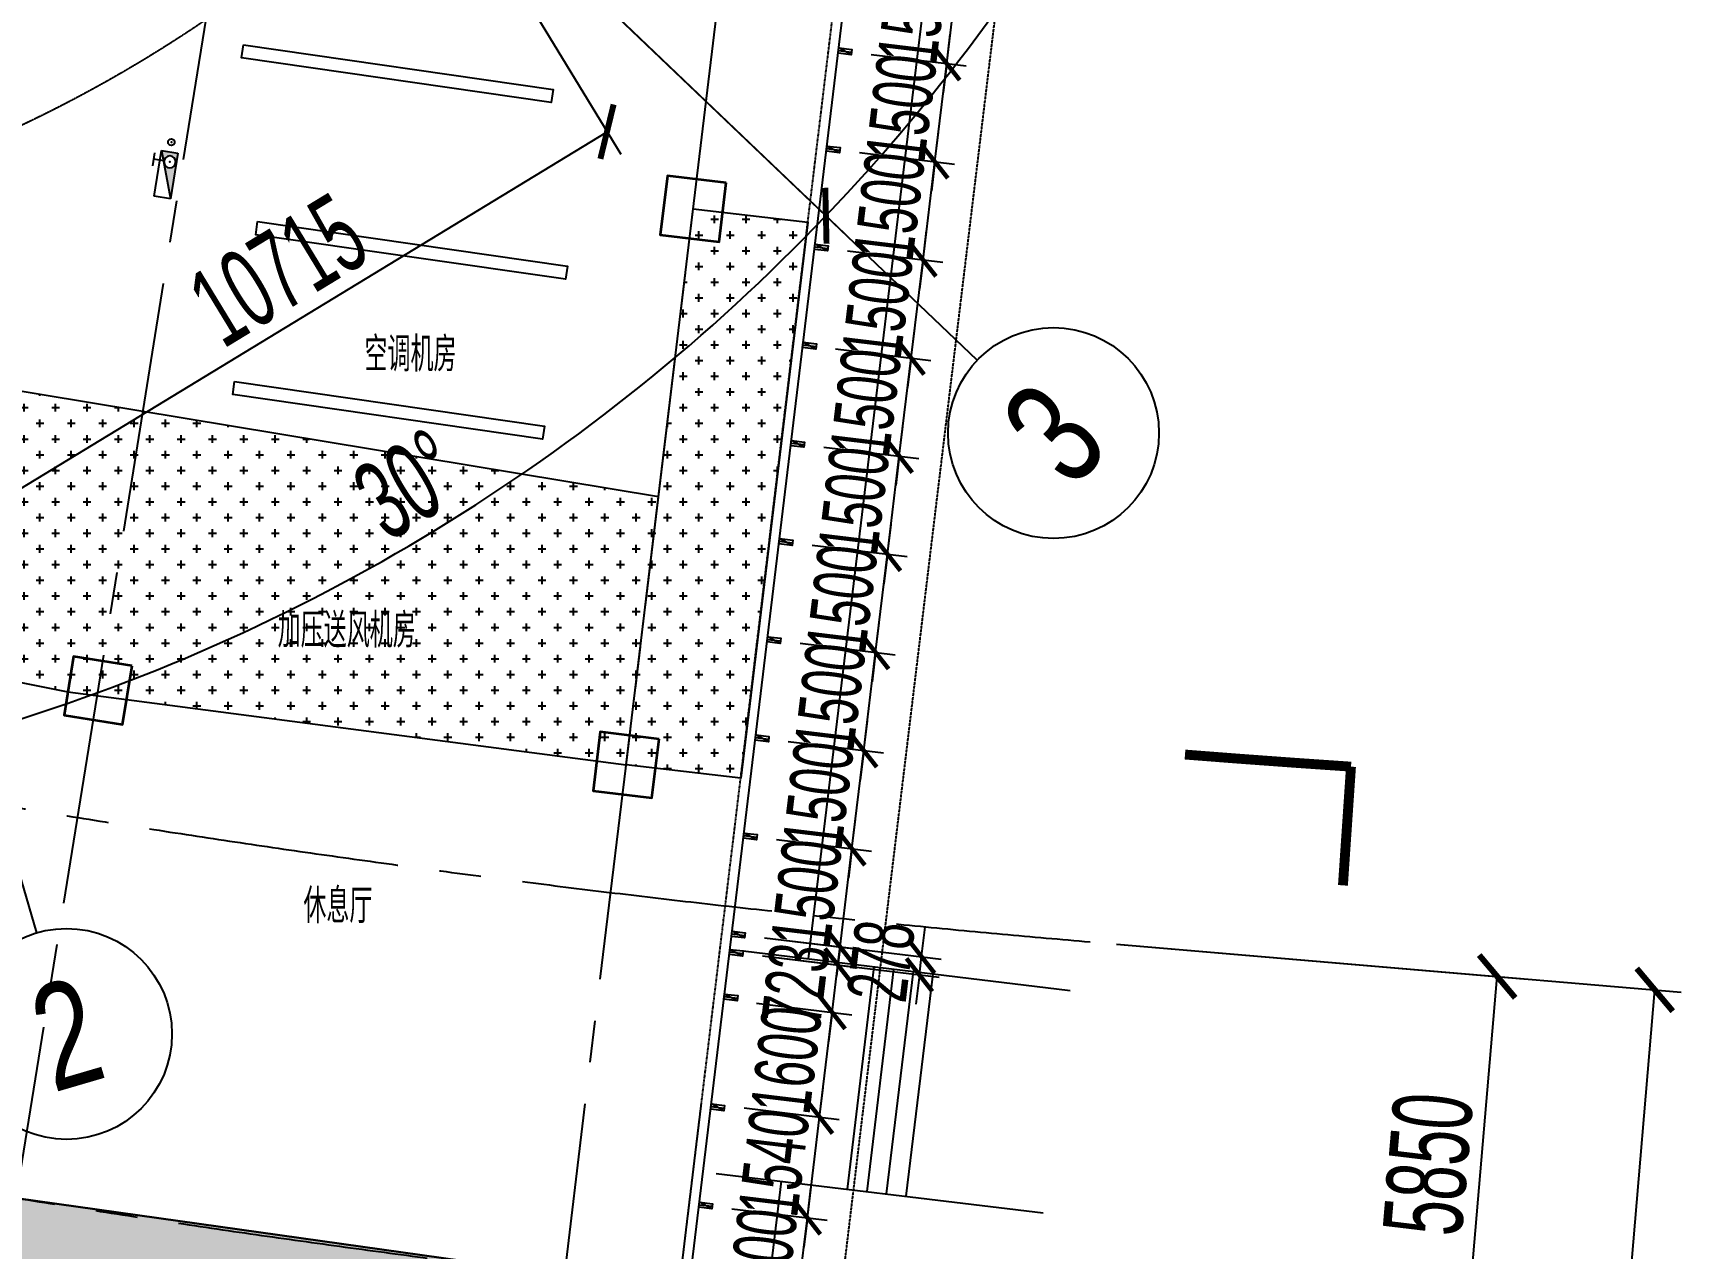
# Model space of a CAD drawing. Extents: x -668578 to 2331563, y -1202445 to 1620273.
# Drawn here: x 287466 to 312478, y 79237 to 97674 of the extents above; entities that cross this region are included whole.
import ezdxf
from ezdxf.enums import TextEntityAlignment as Align

# ---------------------------------------------------------------- set-up
doc = ezdxf.new("R2010")
doc.units = 0
for name, pattern in [('CENTER2', [28.575, 19.05, -3.175, 3.175, -3.175]), ('DASH', [0.35, 0.25, -0.1]), ('DOT2', [0.125, 0, -0.125]), ('DOTE', [2.42, 2, -0.2, 0.02, -0.2])]:
    doc.linetypes.add(name, pattern=pattern)
doc.layers.get('0').update_dxf_attribs({"color": 8})
doc.layers.get('Defpoints').update_dxf_attribs({"color": 8})
for name, color, linetype in [('#标注', 8, 'Continuous'), ('#轴线', 8, 'CENTER2'), ('A-AL', 8, 'Continuous'), ('A-DIMS-150', 8, 'Continuous'), ('A-DIMS-200', 8, 'Continuous'), ('A-FLOR-OTLN', 8, 'DOT2'), ('A-HATH', 8, 'Continuous'), ('A-STRS', 8, 'Continuous'), ('A-WIND-FRAM', 8, 'Continuous'), ('C-AXIS', 8, 'DOTE'), ('DIM_SYMB', 8, 'Continuous'), ('外轮廓', 8, 'Continuous'), ('建-文字', 8, 'Continuous'), ('暖-空调箱-基础', 8, 'Continuous'), ('水-消防-消火栓', 8, 'Continuous'), ('水-消防-消火栓-标识', 8, 'Continuous')]:
    doc.layers.add(name, color=color, linetype=linetype)
doc.layers.add('水-修改20240624', color=8, linetype='Continuous', plot=False)
doc.layers.add('砼柱', color=8, linetype='Continuous', lineweight=35)
doc.styles.add('JHZX', font='jrs.shx', dxfattribs={"width": 0.6, "bigfont": 'jhz.shx'})
doc.styles.add('XD2008', font='xd-hzs.shx', dxfattribs={"width": 0.7, "bigfont": 'xd-hztxt.shx'})
doc.dimstyles.new('JZBZ-300', dxfattribs={"dimscale": 300, "dimtxt": 3, "dimasz": 1.5, "dimexe": 1, "dimexo": 1, "dimgap": 0.5, "dimtad": 1, "dimdec": 0, "dimdsep": 46, "dimtxsty": 'JHZX', "dimblk1": 'ARCHTICK', "dimblk2": 'ARCHTICK', "dimsah": 1, "dimcen": 0, "dimclrd": 1, "dimclre": 1, "dimclrt": 2, "dimazin": 2, "dimtfac": 1, "dimtdec": 0, "dimtix": 1, "dimtmove": 0, "dimatfit": 3, "dimfxl": 0, "dimtolj": 1, "dimlwd": -1, "dimlwe": -1, "dimarcsym": 0})
doc.dimstyles.new('JZBZ-400', dxfattribs={"dimscale": 400, "dimtxt": 3, "dimasz": 1.5, "dimexe": 1, "dimexo": 1, "dimgap": 0.5, "dimtad": 1, "dimdec": 0, "dimdsep": 46, "dimtxsty": 'JHZX', "dimblk1": 'ARCHTICK', "dimblk2": 'ARCHTICK', "dimsah": 1, "dimcen": 0, "dimclrd": 1, "dimclre": 1, "dimclrt": 2, "dimazin": 2, "dimtfac": 1, "dimtdec": 0, "dimtix": 1, "dimtmove": 0, "dimatfit": 3, "dimfxl": 0, "dimtolj": 1, "dimlwd": -1, "dimlwe": -1, "dimarcsym": 0})

# ---------------------------------------------------------------- blocks, each defined once
blk = doc.blocks.new('_ARCHTICK')
at = {"color": 0, "linetype": 'ByBlock', "const_width": 0.15}
blk.add_lwpolyline([(-0.5, -0.5), (0.5, 0.5)], dxfattribs=at)
blk = doc.blocks.new('*D2939')
at = {"layer": '#标注', "ltscale": 300, "transparency": 16777216}
for p, q in [((-1773, -1481), (-9342, -7863)), ((165914, -92056), (164727, -101884))]:
    blk.add_line(p, q, dxfattribs=at)
blk.add_arc((197092, 166179), 269610, 220.13382, 263.11563, dxfattribs=at)
at = {"layer": 'Defpoints', "color": 0, "ltscale": 300, "transparency": 16777216}
for p in [(197092, 166179), (-1467, -1224), (40380, -53208), (165962, -91659)]:
    blk.add_point(p, dxfattribs=at)
at = {"layer": '#标注', "ltscale": 300, "transparency": 16777216, "xscale": 600, "yscale": 600, "zscale": 600}
for p, rotation in [((-9036, -7605), 130.1338192809485), ((164775, -101487), 353.1156299250187)]:
    blk.add_blockref('_ARCHTICK', p, dxfattribs=dict(at, rotation=rotation))
at = {"layer": '#标注', "ltscale": 300, "transparency": 16777216, "insert": (69342, -70334), "char_height": 1200, "attachment_point": 5, "rotation": 331.6247, "style": 'JHZX'}
blk.add_mtext('\\A1;42.98°', dxfattribs=at)
blk = doc.blocks.new('*D2975')
at = {"layer": '#标注', "ltscale": 300, "transparency": 16777216}
for p, q in [((179960, -40061), (188529, -40789)), ((183823, -91423), (188130, -40755)), ((175652, -90728), (184221, -91457))]:
    blk.add_line(p, q, dxfattribs=at)
at = {"layer": 'Defpoints', "color": 0, "ltscale": 300, "transparency": 16777216}
for p in [(179561, -40027), (188130, -40755), (175254, -90694)]:
    blk.add_point(p, dxfattribs=at)
at = {"layer": '#标注', "ltscale": 300, "transparency": 16777216, "xscale": 600, "yscale": 600, "zscale": 600}
for p, rotation in [((188130, -40755), 85.14058418481615), ((183823, -91423), 265.1405841848161)]:
    blk.add_blockref('_ARCHTICK', p, dxfattribs=dict(at, rotation=rotation))
at = {"layer": '#标注', "ltscale": 300, "transparency": 16777216, "insert": (185179, -66021), "char_height": 1200, "attachment_point": 5, "rotation": 85.1406, "style": 'JHZX'}
blk.add_mtext('\\A1;50850', dxfattribs=at)
blk = doc.blocks.new('*D2957')
at = {"layer": '#标注', "ltscale": 300, "transparency": 16777216}
for p, q in [((179960, -40061), (186137, -40586)), ((185243, -46381), (185739, -40552)), ((179464, -45890), (185642, -46415))]:
    blk.add_line(p, q, dxfattribs=at)
at = {"layer": 'Defpoints', "color": 0, "ltscale": 300, "transparency": 16777216}
for p in [(179561, -40027), (185739, -40552), (179066, -45856)]:
    blk.add_point(p, dxfattribs=at)
at = {"layer": '#标注', "ltscale": 300, "transparency": 16777216, "xscale": 600, "yscale": 600, "zscale": 600}
for p, rotation in [((185739, -40552), 85.14058418481733), ((185243, -46381), 265.1405841848173)]:
    blk.add_blockref('_ARCHTICK', p, dxfattribs=dict(at, rotation=rotation))
at = {"layer": '#标注', "ltscale": 300, "transparency": 16777216, "insert": (184694, -43399), "char_height": 1200, "attachment_point": 5, "rotation": 85.1406, "style": 'JHZX'}
blk.add_mtext('\\A1;5850', dxfattribs=at)
blk = doc.blocks.new('*U2924')
at = {"linetype": 'ByBlock'}
blk.add_line((0, -20), (0, 0), dxfattribs=at)
blk.add_circle((0, -24), 4, dxfattribs=at)
at = {"color": 253, "linetype": 'ByBlock', "style": 'JHZX', "width": 0.75}
blk.add_attdef('AXES', text='', height=4, dxfattribs=at).set_placement((0, -24), align=Align.MIDDLE_CENTER)
blk = doc.blocks.new('*D2978')
at = {"layer": '#标注', "ltscale": 300, "transparency": 16777216}
for p, q in [((170416, -24107), (175840, -29286)), ((160688, -30028), (162797, -37226))]:
    blk.add_line(p, q, dxfattribs=at)
blk.add_arc((154503, -8916), 29100, 286.329, 316.329, dxfattribs=at)
at = {"layer": 'Defpoints', "color": 0, "ltscale": 300, "transparency": 16777216}
for p in [(154503, -8916), (170126, -23831), (160576, -29644), (167409, -34997)]:
    blk.add_point(p, dxfattribs=at)
at = {"layer": '#标注', "ltscale": 300, "transparency": 16777216, "xscale": 600, "yscale": 600, "zscale": 600}
for p, rotation in [((175551, -29010), 46.32902802312653), ((162684, -36842), 196.3290280231278)]:
    blk.add_blockref('_ARCHTICK', p, dxfattribs=dict(at, rotation=rotation))
at = {"layer": '#标注', "ltscale": 300, "transparency": 16777216, "insert": (169217, -33089), "char_height": 1200, "attachment_point": 5, "rotation": 31.329, "style": 'JHZX'}
blk.add_mtext('\\A1;30°', dxfattribs=at)
blk = doc.blocks.new('*D2942')
at = {"layer": '#标注', "ltscale": 300, "transparency": 16777216}
for p, q in [((175879, -14115), (183167, -15888)), ((170416, -24107), (175840, -29286))]:
    blk.add_line(p, q, dxfattribs=at)
blk.add_arc((154503, -8916), 29100, 316.329, 346.329, dxfattribs=at)
at = {"layer": 'Defpoints', "color": 0, "ltscale": 300, "transparency": 16777216}
for p in [(154503, -8916), (175491, -14021), (170126, -23831), (178721, -25049)]:
    blk.add_point(p, dxfattribs=at)
at = {"layer": '#标注', "ltscale": 300, "transparency": 16777216, "xscale": 600, "yscale": 600, "zscale": 600}
for p, rotation in [((182778, -15793), 76.3290280231253), ((175551, -29010), 226.3290280231266)]:
    blk.add_blockref('_ARCHTICK', p, dxfattribs=dict(at, rotation=rotation))
at = {"layer": '#标注', "ltscale": 300, "transparency": 16777216, "insert": (179333, -22493), "char_height": 1200, "attachment_point": 5, "rotation": 61.329, "style": 'JHZX'}
blk.add_mtext('\\A1;30°', dxfattribs=at)
blk = doc.blocks.new('*D2989')
at = {"layer": '#标注', "ltscale": 300, "transparency": 16777216}
for p, q in [((169683, -23551), (172437, -28076)), ((163077, -33305), (172229, -27734)), ((160530, -29122), (163285, -33647))]:
    blk.add_line(p, q, dxfattribs=at)
at = {"layer": 'Defpoints', "color": 0, "ltscale": 300, "transparency": 16777216}
for p in [(169475, -23209), (172229, -27734), (160322, -28781)]:
    blk.add_point(p, dxfattribs=at)
at = {"layer": '#标注', "ltscale": 300, "transparency": 16777216, "xscale": 600, "yscale": 600, "zscale": 600}
for p, rotation in [((172229, -27734), 31.32902802313587), ((163077, -33305), 211.3290280231358)]:
    blk.add_blockref('_ARCHTICK', p, dxfattribs=dict(at, rotation=rotation))
at = {"layer": '#标注', "ltscale": 300, "transparency": 16777216, "insert": (167237, -29836), "char_height": 1200, "attachment_point": 5, "rotation": 31.329, "style": 'JHZX'}
blk.add_mtext('\\A1;10715', dxfattribs=at)
blk = doc.blocks.new('*D2791')
at = {"layer": '#标注', "color": 1, "ltscale": 300, "transparency": 16777216}
for p, q in [((299219, 79696), (299273, 80143)), ((298073, 79834), (299517, 79660)), ((299039, 78207), (299219, 79696)), ((297893, 78345), (299337, 78171)), ((299039, 78207), (298985, 77760))]:
    blk.add_line(p, q, dxfattribs=at)
at = {"layer": 'Defpoints', "color": 0, "ltscale": 300, "transparency": 16777216}
for p in [(297775, 79870), (299219, 79696), (297595, 78381)]:
    blk.add_point(p, dxfattribs=at)
at = {"layer": '#标注', "color": 1, "ltscale": 300, "transparency": 16777216, "xscale": 450, "yscale": 450, "zscale": 450}
for p, rotation in [((299219, 79696), 263.1156299277422), ((299039, 78207), 83.11562992774226)]:
    blk.add_blockref('_ARCHTICK', p, dxfattribs=dict(at, rotation=rotation))
at = {"layer": '#标注', "color": 2, "ltscale": 300, "transparency": 16777216, "insert": (298533, 79023), "char_height": 900, "attachment_point": 5, "rotation": 83.1156, "style": 'JHZX'}
blk.add_mtext('\\A1;1500', dxfattribs=at)
blk = doc.blocks.new('*D2792')
at = {"layer": '#标注', "color": 1, "ltscale": 300, "transparency": 16777216}
for p, q in [((300974, 94231), (301028, 94678)), ((299828, 94369), (301272, 94195)), ((300794, 92742), (300974, 94231)), ((299648, 92880), (301092, 92706)), ((300794, 92742), (300740, 92295))]:
    blk.add_line(p, q, dxfattribs=at)
at = {"layer": 'Defpoints', "color": 0, "ltscale": 300, "transparency": 16777216}
for p in [(299530, 94405), (300974, 94231), (299350, 92916)]:
    blk.add_point(p, dxfattribs=at)
at = {"layer": '#标注', "color": 1, "ltscale": 300, "transparency": 16777216, "xscale": 450, "yscale": 450, "zscale": 450}
for p, rotation in [((300974, 94231), 263.1156299277422), ((300794, 92742), 83.11562992774226)]:
    blk.add_blockref('_ARCHTICK', p, dxfattribs=dict(at, rotation=rotation))
at = {"layer": '#标注', "color": 2, "ltscale": 300, "transparency": 16777216, "insert": (300288, 93558), "char_height": 900, "attachment_point": 5, "rotation": 83.1156, "style": 'JHZX'}
blk.add_mtext('\\A1;1500', dxfattribs=at)
blk = doc.blocks.new('*D2793')
at = {"layer": '#标注', "color": 1, "ltscale": 300, "transparency": 16777216}
for p, q in [((301154, 95720), (301208, 96167)), ((300008, 95859), (301452, 95684)), ((300974, 94231), (301154, 95720)), ((299828, 94369), (301272, 94195)), ((300974, 94231), (300920, 93784))]:
    blk.add_line(p, q, dxfattribs=at)
at = {"layer": 'Defpoints', "color": 0, "ltscale": 300, "transparency": 16777216}
for p in [(299710, 95895), (301154, 95720), (299530, 94405)]:
    blk.add_point(p, dxfattribs=at)
at = {"layer": '#标注', "color": 1, "ltscale": 300, "transparency": 16777216, "xscale": 450, "yscale": 450, "zscale": 450}
for p, rotation in [((301154, 95720), 263.1156299277422), ((300974, 94231), 83.11562992774226)]:
    blk.add_blockref('_ARCHTICK', p, dxfattribs=dict(at, rotation=rotation))
at = {"layer": '#标注', "color": 2, "ltscale": 300, "transparency": 16777216, "insert": (300468, 95048), "char_height": 900, "attachment_point": 5, "rotation": 83.1156, "style": 'JHZX'}
blk.add_mtext('\\A1;1500', dxfattribs=at)
blk = doc.blocks.new('*D2794')
at = {"layer": '#标注', "color": 1, "ltscale": 300, "transparency": 16777216}
for p, q in [((301334, 97209), (301387, 97656)), ((300188, 97348), (301631, 97174)), ((301154, 95720), (301334, 97209)), ((300008, 95859), (301452, 95684)), ((301154, 95720), (301100, 95274))]:
    blk.add_line(p, q, dxfattribs=at)
at = {"layer": 'Defpoints', "color": 0, "ltscale": 300, "transparency": 16777216}
for p in [(299890, 97384), (301334, 97209), (299710, 95895)]:
    blk.add_point(p, dxfattribs=at)
at = {"layer": '#标注', "color": 1, "ltscale": 300, "transparency": 16777216, "xscale": 450, "yscale": 450, "zscale": 450}
for p, rotation in [((301334, 97209), 263.1156299277422), ((301154, 95720), 83.11562992774226)]:
    blk.add_blockref('_ARCHTICK', p, dxfattribs=dict(at, rotation=rotation))
at = {"layer": '#标注', "color": 2, "ltscale": 300, "transparency": 16777216, "insert": (300648, 96537), "char_height": 900, "attachment_point": 5, "rotation": 83.1156, "style": 'JHZX'}
blk.add_mtext('\\A1;1500', dxfattribs=at)
blk = doc.blocks.new('*D2795')
at = {"layer": '#标注', "color": 1, "ltscale": 300, "transparency": 16777216}
for p, q in [((301513, 98699), (301567, 99145)), ((300367, 98837), (301811, 98663)), ((301334, 97209), (301513, 98699)), ((300188, 97348), (301631, 97174)), ((301334, 97209), (301280, 96763))]:
    blk.add_line(p, q, dxfattribs=at)
at = {"layer": 'Defpoints', "color": 0, "ltscale": 300, "transparency": 16777216}
for p in [(300070, 98873), (301513, 98699), (299890, 97384)]:
    blk.add_point(p, dxfattribs=at)
at = {"layer": '#标注', "color": 1, "ltscale": 300, "transparency": 16777216, "xscale": 450, "yscale": 450, "zscale": 450}
for p, rotation in [((301513, 98699), 263.1156299277422), ((301334, 97209), 83.11562992774226)]:
    blk.add_blockref('_ARCHTICK', p, dxfattribs=dict(at, rotation=rotation))
at = {"layer": '#标注', "color": 2, "ltscale": 300, "transparency": 16777216, "insert": (300828, 98026), "char_height": 900, "attachment_point": 5, "rotation": 83.1156, "style": 'JHZX'}
blk.add_mtext('\\A1;1500', dxfattribs=at)
blk = doc.blocks.new('*D2804')
at = {"layer": '#标注', "color": 1, "ltscale": 300, "transparency": 16777216}
for p, q in [((300952, 83658), (301006, 84104)), ((298569, 83945), (301250, 83622)), ((298536, 83669), (301217, 83345)), ((300919, 83381), (300952, 83658)), ((300919, 83381), (300865, 82935))]:
    blk.add_line(p, q, dxfattribs=at)
at = {"layer": 'Defpoints', "color": 0, "ltscale": 300, "transparency": 16777216}
for p in [(298272, 83981), (298238, 83705), (300952, 83658)]:
    blk.add_point(p, dxfattribs=at)
at = {"layer": '#标注', "color": 1, "ltscale": 300, "transparency": 16777216, "xscale": 450, "yscale": 450, "zscale": 450}
for p, rotation in [((300952, 83658), 263.1156299248982), ((300919, 83381), 83.11562992489822)]:
    blk.add_blockref('_ARCHTICK', p, dxfattribs=dict(at, rotation=rotation))
at = {"layer": '#标注', "color": 2, "ltscale": 300, "transparency": 16777216, "insert": (300340, 83591), "char_height": 900, "attachment_point": 5, "rotation": 83.1156, "style": 'JHZX'}
blk.add_mtext('\\A1;278', dxfattribs=at)
blk = doc.blocks.new('*D2805')
at = {"layer": '#标注', "color": 1, "ltscale": 300, "transparency": 16777216}
for p, q in [((299895, 85296), (299949, 85743)), ((298749, 85434), (300193, 85260)), ((299715, 83807), (299895, 85296)), ((298569, 83945), (300013, 83771)), ((299715, 83807), (299661, 83360))]:
    blk.add_line(p, q, dxfattribs=at)
at = {"layer": 'Defpoints', "color": 0, "ltscale": 300, "transparency": 16777216}
for p in [(298451, 85470), (299895, 85296), (298272, 83981)]:
    blk.add_point(p, dxfattribs=at)
at = {"layer": '#标注', "color": 1, "ltscale": 300, "transparency": 16777216, "xscale": 450, "yscale": 450, "zscale": 450}
for p, rotation in [((299895, 85296), 263.1156299286448), ((299715, 83807), 83.11562992864475)]:
    blk.add_blockref('_ARCHTICK', p, dxfattribs=dict(at, rotation=rotation))
at = {"layer": '#标注', "color": 2, "ltscale": 300, "transparency": 16777216, "insert": (299210, 84623), "char_height": 900, "attachment_point": 5, "rotation": 83.1156, "style": 'JHZX'}
blk.add_mtext('\\A1;1500', dxfattribs=at)
blk = doc.blocks.new('*D2806')
at = {"layer": '#标注', "color": 1, "ltscale": 300, "transparency": 16777216}
for p, q in [((300075, 86785), (300129, 87232)), ((298929, 86924), (300373, 86749)), ((299895, 85296), (300075, 86785)), ((298749, 85434), (300193, 85260)), ((299895, 85296), (299841, 84849))]:
    blk.add_line(p, q, dxfattribs=at)
at = {"layer": 'Defpoints', "color": 0, "ltscale": 300, "transparency": 16777216}
for p in [(298631, 86960), (300075, 86785), (298451, 85470)]:
    blk.add_point(p, dxfattribs=at)
at = {"layer": '#标注', "color": 1, "ltscale": 300, "transparency": 16777216, "xscale": 450, "yscale": 450, "zscale": 450}
for p, rotation in [((300075, 86785), 263.1156299286448), ((299895, 85296), 83.11562992864482)]:
    blk.add_blockref('_ARCHTICK', p, dxfattribs=dict(at, rotation=rotation))
at = {"layer": '#标注', "color": 2, "ltscale": 300, "transparency": 16777216, "insert": (299389, 86113), "char_height": 900, "attachment_point": 5, "rotation": 83.1156, "style": 'JHZX'}
blk.add_mtext('\\A1;1500', dxfattribs=at)
blk = doc.blocks.new('*D2807')
at = {"layer": '#标注', "color": 1, "ltscale": 300, "transparency": 16777216}
for p, q in [((300255, 88274), (300309, 88721)), ((299109, 88413), (300553, 88238)), ((300075, 86785), (300255, 88274)), ((298929, 86924), (300373, 86749)), ((300075, 86785), (300021, 86338))]:
    blk.add_line(p, q, dxfattribs=at)
at = {"layer": 'Defpoints', "color": 0, "ltscale": 300, "transparency": 16777216}
for p in [(298811, 88449), (300255, 88274), (298631, 86960)]:
    blk.add_point(p, dxfattribs=at)
at = {"layer": '#标注', "color": 1, "ltscale": 300, "transparency": 16777216, "xscale": 450, "yscale": 450, "zscale": 450}
for p, rotation in [((300255, 88274), 263.1156299286448), ((300075, 86785), 83.11562992864482)]:
    blk.add_blockref('_ARCHTICK', p, dxfattribs=dict(at, rotation=rotation))
at = {"layer": '#标注', "color": 2, "ltscale": 300, "transparency": 16777216, "insert": (299569, 87602), "char_height": 900, "attachment_point": 5, "rotation": 83.1156, "style": 'JHZX'}
blk.add_mtext('\\A1;1500', dxfattribs=at)
blk = doc.blocks.new('*D2808')
at = {"layer": '#标注', "color": 1, "ltscale": 300, "transparency": 16777216}
for p, q in [((300435, 89764), (300488, 90210)), ((299289, 89902), (300732, 89728)), ((300255, 88274), (300435, 89764)), ((299109, 88413), (300553, 88238)), ((300255, 88274), (300201, 87828))]:
    blk.add_line(p, q, dxfattribs=at)
at = {"layer": 'Defpoints', "color": 0, "ltscale": 300, "transparency": 16777216}
for p in [(298991, 89938), (300435, 89764), (298811, 88449)]:
    blk.add_point(p, dxfattribs=at)
at = {"layer": '#标注', "color": 1, "ltscale": 300, "transparency": 16777216, "xscale": 450, "yscale": 450, "zscale": 450}
for p, rotation in [((300435, 89764), 263.1156299286448), ((300255, 88274), 83.11562992864482)]:
    blk.add_blockref('_ARCHTICK', p, dxfattribs=dict(at, rotation=rotation))
at = {"layer": '#标注', "color": 2, "ltscale": 300, "transparency": 16777216, "insert": (299749, 89091), "char_height": 900, "attachment_point": 5, "rotation": 83.1156, "style": 'JHZX'}
blk.add_mtext('\\A1;1500', dxfattribs=at)
blk = doc.blocks.new('*D2809')
at = {"layer": '#标注', "color": 1, "ltscale": 300, "transparency": 16777216}
for p, q in [((300614, 91253), (300668, 91700)), ((299468, 91391), (300912, 91217)), ((300435, 89764), (300614, 91253)), ((299289, 89902), (300732, 89728)), ((300435, 89764), (300381, 89317))]:
    blk.add_line(p, q, dxfattribs=at)
at = {"layer": 'Defpoints', "color": 0, "ltscale": 300, "transparency": 16777216}
for p in [(299171, 91427), (300614, 91253), (298991, 89938)]:
    blk.add_point(p, dxfattribs=at)
at = {"layer": '#标注', "color": 1, "ltscale": 300, "transparency": 16777216, "xscale": 450, "yscale": 450, "zscale": 450}
for p, rotation in [((300614, 91253), 263.1156299286448), ((300435, 89764), 83.11562992864482)]:
    blk.add_blockref('_ARCHTICK', p, dxfattribs=dict(at, rotation=rotation))
at = {"layer": '#标注', "color": 2, "ltscale": 300, "transparency": 16777216, "insert": (299929, 90580), "char_height": 900, "attachment_point": 5, "rotation": 83.1156, "style": 'JHZX'}
blk.add_mtext('\\A1;1500', dxfattribs=at)
blk = doc.blocks.new('*D2810')
at = {"layer": '#标注', "color": 1, "ltscale": 300, "transparency": 16777216}
for p, q in [((300794, 92742), (300848, 93189)), ((299648, 92880), (301092, 92706)), ((300614, 91253), (300794, 92742)), ((299468, 91391), (300912, 91217)), ((300614, 91253), (300560, 90806))]:
    blk.add_line(p, q, dxfattribs=at)
at = {"layer": 'Defpoints', "color": 0, "ltscale": 300, "transparency": 16777216}
for p in [(299350, 92916), (300794, 92742), (299171, 91427)]:
    blk.add_point(p, dxfattribs=at)
at = {"layer": '#标注', "color": 1, "ltscale": 300, "transparency": 16777216, "xscale": 450, "yscale": 450, "zscale": 450}
for p, rotation in [((300794, 92742), 263.1156299286448), ((300614, 91253), 83.11562992864482)]:
    blk.add_blockref('_ARCHTICK', p, dxfattribs=dict(at, rotation=rotation))
at = {"layer": '#标注', "color": 2, "ltscale": 300, "transparency": 16777216, "insert": (300109, 92069), "char_height": 900, "attachment_point": 5, "rotation": 83.1156, "style": 'JHZX'}
blk.add_mtext('\\A1;1500', dxfattribs=at)
blk = doc.blocks.new('*D2454')
at = {"layer": '#标注', "color": 1, "ltscale": 300, "transparency": 16777216}
for p, q in [((299404, 81225), (299458, 81672)), ((298258, 81363), (299701, 81189)), ((299219, 79696), (299404, 81225)), ((298073, 79834), (299517, 79660)), ((299219, 79696), (299165, 79249))]:
    blk.add_line(p, q, dxfattribs=at)
at = {"layer": 'Defpoints', "color": 0, "ltscale": 300, "transparency": 16777216}
for p in [(297960, 81399), (299404, 81225), (297775, 79870)]:
    blk.add_point(p, dxfattribs=at)
at = {"layer": '#标注', "color": 1, "ltscale": 300, "transparency": 16777216, "xscale": 450, "yscale": 450, "zscale": 450}
for p, rotation in [((299404, 81225), 263.1156299277422), ((299219, 79696), 83.11562992774226)]:
    blk.add_blockref('_ARCHTICK', p, dxfattribs=dict(at, rotation=rotation))
at = {"layer": '#标注', "color": 2, "ltscale": 300, "transparency": 16777216, "insert": (298716, 80532), "char_height": 900, "attachment_point": 5, "rotation": 83.1156, "style": 'JHZX'}
blk.add_mtext('\\A1;1540', dxfattribs=at)
blk = doc.blocks.new('*D2455')
at = {"layer": '#标注', "color": 1, "ltscale": 300, "transparency": 16777216}
for p, q in [((298449, 82952), (299893, 82777)), ((299404, 81225), (299595, 82813)), ((298258, 81363), (299701, 81189))]:
    blk.add_line(p, q, dxfattribs=at)
at = {"layer": 'Defpoints', "color": 0, "ltscale": 300, "transparency": 16777216}
for p in [(298152, 82988), (299595, 82813), (297960, 81399)]:
    blk.add_point(p, dxfattribs=at)
at = {"layer": '#标注', "color": 1, "ltscale": 300, "transparency": 16777216, "xscale": 450, "yscale": 450, "zscale": 450}
for p, rotation in [((299595, 82813), 83.11562992774226), ((299404, 81225), 263.1156299277422)]:
    blk.add_blockref('_ARCHTICK', p, dxfattribs=dict(at, rotation=rotation))
at = {"layer": '#标注', "color": 2, "ltscale": 300, "transparency": 16777216, "insert": (298904, 82091), "char_height": 900, "attachment_point": 5, "rotation": 83.1156, "style": 'JHZX'}
blk.add_mtext('\\A1;1600', dxfattribs=at)
blk = doc.blocks.new('*D2456')
at = {"layer": '#标注', "color": 1, "ltscale": 300, "transparency": 16777216}
for p, q in [((299682, 83531), (299736, 83978)), ((298536, 83669), (299980, 83495)), ((299595, 82813), (299682, 83531)), ((298449, 82952), (299893, 82777)), ((299595, 82813), (299541, 82367))]:
    blk.add_line(p, q, dxfattribs=at)
at = {"layer": 'Defpoints', "color": 0, "ltscale": 300, "transparency": 16777216}
for p in [(298238, 83705), (299682, 83531), (298152, 82988)]:
    blk.add_point(p, dxfattribs=at)
at = {"layer": '#标注', "color": 1, "ltscale": 300, "transparency": 16777216, "xscale": 450, "yscale": 450, "zscale": 450}
for p, rotation in [((299682, 83531), 263.1156299277422), ((299595, 82813), 83.11562992774226)]:
    blk.add_blockref('_ARCHTICK', p, dxfattribs=dict(at, rotation=rotation))
at = {"layer": '#标注', "color": 2, "ltscale": 300, "transparency": 16777216, "insert": (299043, 83244), "char_height": 900, "attachment_point": 5, "rotation": 83.1156, "style": 'JHZX'}
blk.add_mtext('\\A1;723', dxfattribs=at)
blk = doc.blocks.new('A$C3A516E1D')
at = {"layer": '砼柱', "lineweight": 35}
for points in [[(49048, 9333), (48154, 9441), (48046, 8547), (48940, 8439)], [(40029, 2003), (39141, 2146), (38998, 1257), (39886, 1114)], [(48029, 893), (47135, 1003), (47026, 110), (47919, 0)]]:
    blk.add_lwpolyline(points, close=True, dxfattribs=at)
blk = doc.blocks.new('幕墙分隔')
for p, q in [((-40, -100), (40, 100)), ((0, 100), (0, -100))]:
    blk.add_line(p, q)
blk.add_lwpolyline([(-40, 100), (40, 100), (40, -100), (-40, -100)], close=True)
blk = doc.blocks.new('A$C2C9543EE')
at = {"layer": 'A-DIMS-150'}
h = blk.add_hatch(dxfattribs=at)
h.set_pattern_fill('CROSS', color=8, scale=150)
h.set_pattern_definition([(0, (-1641300.24, -145898.36), (238.125, 238.125), [119.0625, -357.1875]), (90, (-1641240.7, -145957.89), (-238.125, 238.125), [119.0625, -357.1875])])
h.paths.add_polyline_path([(84106, 58031), (83444, 52693), (94281, 50530), (102754, 49419), (103245, 53489), (85971, 56343), (86100, 57872)])
h.paths.add_polyline_path([(102753, 49419), (103772, 57858), (105511, 57655), (104492, 49216)])
h = blk.add_hatch(dxfattribs=at)
h.set_pattern_fill('DOTS', color=8, scale=150)
h.set_pattern_definition([(0, (-1641300.24, -145898.36), (119.0625, 238.125), [0, -238.125])])
h.paths.add_polyline_path([(93500, 42846), (85233, 44345), (77032, 46170), (77410, 47724), (69589, 49786), (68354, 45459), (71825, 44503), (70864, 41137), (70091, 41345), (69701, 39978), (75189, 38590), (83690, 36700), (92260, 35146), (100586, 33967), (100885, 33937), (101819, 41675)])
at = {"layer": '水-修改20240624'}
for points in [[(84106, 58031), (83444, 52693), (94281, 50530), (102754, 49419), (103245, 53489), (85971, 56343), (86100, 57872)], [(102753, 49419), (103772, 57858), (105511, 57655), (104492, 49216)], [(93500, 42846), (85233, 44345), (77032, 46170), (77410, 47724), (69589, 49786), (68354, 45459), (71825, 44503), (70864, 41137), (70091, 41345), (69701, 39978), (75189, 38590), (83690, 36700), (92260, 35146), (100586, 33967), (100885, 33937), (101819, 41675)]]:
    blk.add_lwpolyline(points, close=True, dxfattribs=at)
blk.add_lwpolyline([(100885, 33937), (100586, 33967), (92260, 35146), (83690, 36700), (75189, 38590), (69701, 39978), (70091, 41345), (70864, 41137), (71825, 44503), (68354, 45459), (69589, 49786), (77410, 47724), (77032, 46170), (85233, 44345), (93500, 42846), (101819, 41675), (101820, 41675)], dxfattribs=at)
blk = doc.blocks.new('消火栓箱-111')
blk.add_hatch(color=256).paths.add_polyline_path([(-200, -54), (-200, -60, -0.414214), (-110, -150, -1), (-290, -150, -0.414214), (-200, -60), (-200, -54), (-350, 0), (-350, -250), (350, -250)])
for p, q in [((350, 0), (-350, 0)), ((-350, 0), (350, -250)), ((-350, 0), (-350, -250)), ((-300, 100), (-100, 100)), ((-200, -60), (-200, 100)), ((350, -250), (350, 0)), ((-350, -250), (350, -250))]:
    blk.add_line(p, q)
blk.add_circle((-200, -150), 90)
blk.add_point((-200, -150))
at = {"layer": '水-消防-消火栓'}
blk.add_arc((-350, 0), 700, 359.9687, 0, dxfattribs=at)
blk = doc.blocks.new('立管-R75-1')
at = {"linetype": 'Continuous'}
blk.add_circle((0, 0), 75, dxfattribs=at)
blk.add_point((0, 0), dxfattribs=at)
blk = doc.blocks.new('DSGDFG')
at = {"layer": '#标注', "ltscale": 300}
blk.add_arc((197092.2, 166179.2), 257800, 220.136073, 263.11563, dxfattribs=at)
at = {"layer": '#轴线', "ltscale": 200}
for p, q in [((155809.7, -90221), (166969.1, -20911.3)), ((165961.8, -91657.8), (174377.5, -21954.5))]:
    blk.add_line(p, q, dxfattribs=at)
for radius in [206950, 212800, 220600, 228400, 236200, 244000, 251800, 257800]:
    blk.add_arc((197092.2, 166179.2), radius, 218.438892, 265.140584, dxfattribs=at)
at = {"layer": 'C-AXIS', "ltscale": 2}
blk.add_circle((154502.6, -8915.6), 20700, dxfattribs=at)
at = {"layer": '#标注', "linetype": 'ByBlock', "xscale": 400, "yscale": 400}
for p, rotation, values in [((172061.7, -25678.3), 46.32880782961031, {'AXES': '3'}), ((161327.8, -32212), 16.32880782961037, {'AXES': '2'})]:
    blk.add_blockref('*U2924', p, dxfattribs=dict(at, rotation=rotation)).add_auto_attribs(values)
at = {"layer": '#标注', "ltscale": 300}
for base, center, p1, p2, picture, middle in [((40379.7, -53208.3), (197092.1, 166179.2), (-1467, -1223.5), (165961.7, -91658.5), '*D2939', (69341.6, -70334.5)), ((167409.2, -34996.8), (154502.6, -8915.6), (160575.5, -29644.3), (170126.3, -23830.7), '*D2978', (169217.3, -33089.3)), ((178720.7, -25049.3), (154502.6, -8915.6), (170126.3, -23830.7), (175490.7, -14020.6), '*D2942', (179332.7, -22493.3))]:
    dim = blk.add_angular_dim_3p(base=base, center=center, p1=p1, p2=p2, dimstyle='JZBZ-400', override={"dimclrd": 256, "dimclre": 256, "dimclrt": 256}, dxfattribs=at)
    dim.commit()
    dim.dimension.update_dxf_attribs({"geometry": picture, "text_midpoint": middle})
for p1, p2, distance, picture, middle in [((160322.5, -28780.6), (169475.3, -23209.2), -5296.9, '*D2989', (167237.1, -29836.1)), ((175253.6, -90694.2), (179561.2, -40026.9), -8600, '*D2975', (185179.4, -66021.3)), ((179065.6, -45855.9), (179561.2, -40026.9), -6200, '*D2957', (184694, -43398.9))]:
    dim = blk.add_aligned_dim(p1=p1, p2=p2, distance=distance, dimstyle='JZBZ-400', override={"dimclrd": 256, "dimclre": 256, "dimclrt": 256}, dxfattribs=at)
    dim.commit()
    dim.dimension.update_dxf_attribs({"geometry": picture, "text_midpoint": middle})
blk = doc.blocks.new('HJGHJ')
at = {"layer": '#标注', "ltscale": 300}
for p1, p2, distance, picture, middle in [((299889.7, 97383.8), (300069.5, 98873), -1454.3, '*D2795', (300827.8, 98026)), ((299709.9, 95894.6), (299889.7, 97383.8), -1454.3, '*D2794', (300648, 96536.8)), ((299530.1, 94405.4), (299709.9, 95894.6), -1454.3, '*D2793', (300468.2, 95047.6)), ((299350.3, 92916.3), (299530.1, 94405.4), -1454.3, '*D2792', (300288.4, 93558.5)), ((298271.5, 83981.2), (298451.3, 85470.3), -1454.3, '*D2805', (299209.6, 84623.3)), ((298238.2, 83705.1), (298271.5, 83981.2), -2700, '*D2804', (300339.7, 83591.4)), ((297595.4, 78381.1), (297775.2, 79870.2), -1454.3, '*D2791', (298533.4, 79023.2))]:
    dim = blk.add_aligned_dim(p1=p1, p2=p2, distance=distance, dimstyle='JZBZ-300', dxfattribs=at)
    dim.commit()
    dim.dimension.update_dxf_attribs({"geometry": picture, "text_midpoint": middle})
for base, p1, p2, picture, middle in [((300794.2, 92741.9), (299170.5, 91427.1), (299350.3, 92916.3), '*D2810', (300108.6, 92069.3)), ((300614.4, 91252.8), (298990.7, 89937.9), (299170.5, 91427.1), '*D2809', (299928.8, 90580.1)), ((300434.6, 89763.6), (298810.9, 88448.7), (298990.7, 89937.9), '*D2808', (299749, 89090.9)), ((300254.8, 88274.4), (298631.1, 86959.5), (298810.9, 88448.7), '*D2807', (299569.2, 87601.7)), ((300075, 86785.2), (298451.3, 85470.3), (298631.1, 86959.5), '*D2806', (299389.4, 86112.5)), ((299682, 83530.8), (298151.6, 82987.7), (298238.2, 83705.1), '*D2456', (299043, 83244)), ((299595.4, 82813.4), (297959.8, 81399.2), (298151.6, 82987.7), '*D2455', (298903.8, 82091.1)), ((299403.6, 81224.9), (297775.2, 79870.2), (297959.8, 81399.2), '*D2454', (298715.6, 80532.3))]:
    dim = blk.add_linear_dim(base=base, p1=p1, p2=p2, angle=263.11563, dimstyle='JZBZ-300', override={"dimtmove": 1}, dxfattribs=at)
    dim.commit()
    dim.dimension.update_dxf_attribs({"geometry": picture, "text_midpoint": middle})

msp = doc.modelspace()

# ---------------------------------------------------------------- linework, layer by layer
at = {"layer": 'A-DIMS-200'}
msp.add_lwpolyline([(289584.7, 33762.1, 0.4147861), (292259.7, 35856.6), (301478.9, 112214.2, 0.2353126), (294540, 131702.1, -2.4801777)], format="xyb", dxfattribs=at)
at = {"layer": 'A-FLOR-OTLN'}
msp.add_lwpolyline([(144723.5, 144904.2), (123725.4, 127200.9, 0.4137557), (123453.2, 124033.1, 0.1896725), (289602.9, 33911, 0.4147861), (292110.8, 35874.5), (301329.9, 112232.2, 0.3799313), (283898, 137386.1, 0.2364517)], format="xyb", dxfattribs=at)
msp.add_lwpolyline([(297063.3, 76894.1), (297612.3, 81441.1)], dxfattribs=at)
at = {"layer": 'A-HATH'}
msp.add_lwpolyline([(299235.8, 83624.9), (302608.4, 111558.4, 0.2474788), (294934.9, 132984.9)], format="xyb", dxfattribs=at)
msp.add_lwpolyline([(295809, 55242.5), (298828.2, 80249.3)], dxfattribs=at)
at = {"layer": 'A-STRS'}
for p, q in [((298243, 83744.8), (303207, 83145.4)), ((300228.6, 83505), (299821, 80129.4)), ((300526.4, 83469.1), (300118.9, 80093.4)), ((300824.3, 83433.1), (300416.7, 80057.5)), ((301122.1, 83397.2), (300714.5, 80021.5)), ((297835.4, 80369.1), (302799.4, 79769.8))]:
    msp.add_line(p, q, dxfattribs=at)
at = {"layer": 'DIM_SYMB', "const_width": 150}
msp.add_lwpolyline([(307346.5, 84740.1), (307469, 86541.1, -0.0030957), (304949.7, 86724.8, 0.0033113)], format="xyb", dxfattribs=at)
at = {"layer": '外轮廓', "color": 3, "linetype": 'DASH', "ltscale": 5}
msp.add_lwpolyline([(247962, 95189.5, -0.0557711), (206693.7, 116160.7, 0.0893479), (198834.6, 119514.7), (198303.9, 119636.3, -0.1125361), (188734.2, 124250.3, -0.0289167), (170483.8, 140623, 0.4135318), (166811.2, 140640.7), (136046.8, 110241.2, 0.4147813), (136028.4, 106560.7, 0.1704917), (291409.1, 31179.3, 0.412564), (294285.9, 33450.8), (303762.3, 111938.5, 1.1742183), (253463.5, 109937.5, 1.1742183)], format="xyb", dxfattribs=at)
at = {"layer": '暖-空调箱-基础'}
for points in [[(290658.9, 97494.8), (295360.4, 96817.8), (295331.9, 96619.8), (290630.4, 97296.8)], [(290875.9, 94811.1), (295577.4, 94134.1), (295548.9, 93936.2), (290847.4, 94613.1)], [(290526.7, 92386.1), (295228.2, 91709.1), (295199.7, 91511.2), (290498.2, 92188.1)]]:
    msp.add_lwpolyline(points, close=True, dxfattribs=at)

# ---------------------------------------------------------------- block references
at = {"layer": '#标注'}
for name, p in [('DSGDFG', (123948.9, 123910)), ('HJGHJ', (0, 0))]:
    msp.add_blockref(name, p, dxfattribs=at)
at = {"layer": 'A-AL'}
msp.add_blockref('A$C3A516E1D', (248940.5, 86065.8), dxfattribs=at)
at = {"layer": 'A-DIMS-150'}
msp.add_blockref('A$C2C9543EE', (193714.5, 37148.5), dxfattribs=at)
at = {"layer": 'A-WIND-FRAM', "rotation": 83.11562992480388}
for p in [(299790.5, 97395.8), (299610.7, 95906.6), (299430.9, 94417.4), (299251.1, 92928.2), (299071.3, 91439.1), (298891.5, 89949.9), (298711.7, 88460.7), (298531.9, 86971.5), (298352.1, 85482.3), (298172.3, 83993.1), (298138.9, 83717.1), (298057.1, 83039.3), (297855.7, 81371.4), (297675.9, 79882.3)]:
    msp.add_blockref('幕墙分隔', p, dxfattribs=at)
at = {"layer": '水-消防-消火栓', "xscale": -1, "rotation": 80.85342890658963}
msp.add_blockref('消火栓箱-111', (289363.3, 95544.1), dxfattribs=at)
at = {"layer": '水-消防-消火栓-标识', "xscale": 0.6666666665114462, "yscale": 0.6666666665114462, "zscale": 0.6666666665114462, "rotation": 168.5446753689992}
msp.add_blockref('立管-R75-1', (289566.2, 96017.9), dxfattribs=at)

# ---------------------------------------------------------------- texts
at = {"layer": '建-文字', "style": 'XD2008', "width": 0.7}
for s, p in [('空调机房', (292497.2, 92536)), ('加压送风机房', (291180.2, 88346)), ('休息厅', (291570.4, 84166.1))]:
    msp.add_text(s, height=525, dxfattribs=at).set_placement(p)

doc.saveas('drawing.dxf')
